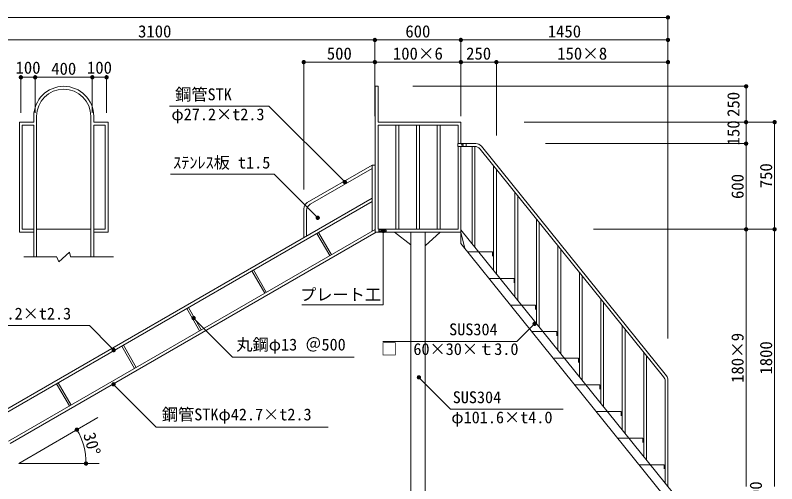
# Model space of a CAD drawing. Units: millimetres, scale not verified, with parts at other scales. Extents: x 629 to 6106, y 6676 to 10410.
# Drawn here: x 1686 to 3457, y 7572 to 8661 of the extents above; entities that cross this region are included whole.
import ezdxf
from ezdxf.enums import TextEntityAlignment as Align

# ---------------------------------------------------------------- set-up
doc = ezdxf.new("R2010")
doc.units = ezdxf.units.MM
doc.header["$LTSCALE"] = 20
doc.linetypes.add('DASHED', pattern=[7.5, 6, -1.5])
for name, color, linetype, lineweight in [('_0-0_', 7, 'Continuous', 13), ('ハッチ', 4, 'Continuous', 13), ('寸法', 1, 'Continuous', 13), ('本体', 7, 'Continuous', 13)]:
    doc.layers.add(name, color=color, linetype=linetype, lineweight=lineweight)
doc.styles.add('ＭＳ ゴシック', font='')
doc.styles.get('ＭＳ ゴシック').set_extended_font_data('MS Gothic')

# ---------------------------------------------------------------- blocks, each defined once
blk = doc.blocks.new('filled_dot')
at = {"color": 0, "linetype": 'Continuous', "lineweight": -2, "const_width": 1.25}
blk.add_lwpolyline([(-0.625, 0, 1), (0.625, 0, 1)], format="xyb", close=True, dxfattribs=at)

msp = doc.modelspace()

# ---------------------------------------------------------------- linework, layer by layer
at = {"layer": '_0-0_'}
msp.add_line((2721.99, 8130.25), (2721.99, 8162.04), dxfattribs=at)
at = {"layer": 'ハッチ', "color": 1}
msp.add_lwpolyline([(2624.44, 7819.03), (2631.51, 7811.96), (2698.18, 7745.29), (2959.87, 7745.29)], dxfattribs=at)
at = {"layer": '寸法'}
for p, q in [((1357.51, 8655.92), (3203.65, 8655.92)), ((3203.65, 7909.42), (3203.65, 8655.92)), ((1498.02, 8603.46), (2521.99, 8603.46)), ((2521.99, 8603.46), (2721.99, 8603.46)), ((2521.99, 8426.09), (2521.99, 8603.46)), ((2521.99, 8426.09), (2521.99, 8603.46)), ((2721.99, 8603.46), (3203.65, 8603.46)), ((2721.99, 8426.09), (2721.99, 8603.46)), ((2721.99, 8426.09), (2721.99, 8603.46)), ((3203.65, 7909.42), (3203.65, 8603.46)), ((2356.59, 8551.91), (2521.99, 8551.91)), ((2356.59, 8256.08), (2356.59, 8551.91)), ((2521.99, 8551.91), (2721.99, 8551.91)), ((2521.99, 8426.09), (2521.99, 8551.91)), ((2521.99, 8426.09), (2521.99, 8551.91)), ((2721.99, 8551.91), (2804.62, 8551.91)), ((2721.99, 8426.09), (2721.99, 8551.91)), ((2721.99, 8426.09), (2721.99, 8551.91)), ((2804.62, 8551.91), (3203.65, 8551.91)), ((2804.62, 8381.17), (2804.62, 8551.91)), ((2804.62, 8381.17), (2804.62, 8551.91)), ((3203.65, 8282.67), (3203.65, 8551.91)), ((1698.72, 8516.69), (1731.94, 8516.69)), ((1698.72, 8434.06), (1698.72, 8516.69)), ((1731.94, 8516.69), (1864.81, 8516.69)), ((1731.94, 8434.06), (1731.94, 8516.69)), ((1731.94, 8434.06), (1731.94, 8516.69)), ((1864.81, 8516.69), (1898.03, 8516.69)), ((1864.81, 8434.06), (1864.81, 8516.69)), ((1864.81, 8434.06), (1864.81, 8516.69)), ((1898.03, 8434.06), (1898.03, 8516.69)), ((2610.06, 8495.64), (3385.32, 8495.64)), ((3385.32, 8495.64), (3385.32, 8412.31)), ((2869.26, 8412.31), (3451.68, 8412.31)), ((2869.26, 8412.31), (3385.32, 8412.31)), ((2919, 8412.31), (3385.32, 8412.31)), ((3385.32, 8412.31), (3385.32, 8362.48)), ((3451.68, 8412.31), (3451.68, 8163.17)), ((2919, 8362.48), (3385.32, 8362.48)), ((2919, 8362.48), (3385.32, 8362.48)), ((3385.32, 8362.48), (3385.32, 8163.17)), ((3030.56, 8163.17), (3451.68, 8163.17)), ((3030.56, 8163.17), (3385.32, 8163.17)), ((3030.56, 8163.17), (3451.68, 8163.17)), ((3030.56, 8163.17), (3385.32, 8163.17)), ((3385.32, 8163.17), (3385.32, 7565.24)), ((3451.68, 8163.17), (3451.68, 7565.24)), ((1694.15, 7618.67), (1877.9, 7725.85)), ((1694.15, 7618.67), (1880.56, 7618.67))]:
    msp.add_line(p, q, dxfattribs=at)
for points in [[(2451.99, 8273.12), (2444.92, 8280.19), (2275.46, 8449.66), (2044.4, 8449.66)], [(2389.08, 8189.95), (2382, 8197.02), (2287.62, 8291.4), (2046.57, 8291.4)], [(2541.57, 8159.56), (2541.57, 8149.56), (2541.57, 7987.99), (2352.35, 7987.99)], [(2100.43, 7956.79), (2107.5, 7949.71), (2191.1, 7866.12), (2473.49, 7866.12)], [(1914.56, 7882.29), (1907.54, 7889.41), (1858.07, 7939.6), (1450.47, 7939.6)], [(2893.42, 7943.53), (2886.35, 7936.46), (2852.3, 7902.41), (2540.65, 7902.41)], [(1914.17, 7802.84), (1921.24, 7795.77), (2013.61, 7703.4), (2413.21, 7703.4)]]:
    msp.add_lwpolyline(points, dxfattribs=at)
msp.add_arc((1694.15, 7618.67), 156.11, 0, 30.25644, dxfattribs=at)
at = {"layer": '本体'}
for p, q in [((2522.68, 8495.64), (2522.68, 8156.53)), ((2522.68, 8495.64), (2529.32, 8495.64)), ((2529.32, 8495.64), (2529.32, 8412.31)), ((1728.61, 8425.88), (1728.61, 8412.31)), ((1735.26, 8425.88), (1735.26, 8099.29)), ((1861.49, 8425.88), (1861.49, 8099.29)), ((1868.13, 8425.88), (1868.13, 8412.31)), ((1695.4, 8412.31), (1695.4, 8156.53)), ((1695.4, 8412.31), (1728.61, 8412.31)), ((1702.04, 8405.67), (1702.04, 8163.17)), ((1702.04, 8405.67), (1728.61, 8405.67)), ((1728.61, 8405.67), (1728.61, 8099.29)), ((1868.13, 8412.31), (1901.35, 8412.31)), ((1868.13, 8405.67), (1868.13, 8099.29)), ((1868.13, 8405.67), (1894.7, 8405.67)), ((1894.7, 8405.67), (1894.7, 8163.17)), ((1901.35, 8412.31), (1901.35, 8156.53)), ((2529.32, 8412.31), (2721.99, 8412.31)), ((2529.32, 8412.31), (2721.99, 8412.31)), ((2529.32, 8405.67), (2529.32, 8163.17)), ((2529.32, 8405.67), (2715.35, 8405.67)), ((2570.85, 8405.67), (2570.85, 8163.17)), ((2577.49, 8405.67), (2577.49, 8163.17)), ((2619.01, 8405.67), (2619.01, 8163.17)), ((2625.66, 8405.67), (2625.66, 8163.17)), ((2667.18, 8405.67), (2667.18, 8163.17)), ((2673.82, 8405.67), (2673.82, 8163.17)), ((2715.35, 8405.67), (2715.35, 8362.97)), ((2721.99, 8412.31), (2721.99, 8362.97)), ((2714.86, 8362.97), (2734.4, 8362.97)), ((2714.86, 8355.35), (2714.86, 8362.97)), ((2724.07, 8360.66), (2721.96, 8362.97)), ((2734.4, 8362.97), (2734.4, 8355.35)), ((2756.91, 8362.48), (2734.4, 8362.48)), ((2734.4, 8355.35), (2714.86, 8355.35)), ((2715.35, 8355.35), (2715.35, 8163.17)), ((2721.92, 8355.35), (2723.96, 8357.32)), ((2721.99, 8355.35), (2721.99, 8156.53)), ((2753.73, 8355.84), (2734.4, 8355.84)), ((2748.1, 8355.84), (2748.1, 8129.66)), ((2754.74, 8355.81), (2754.74, 8121.42)), ((3193.33, 7820.52), (2766.66, 8349.65)), ((3199.97, 7822.86), (2769.84, 8356.3)), ((2364.89, 8225.21), (2515.46, 8312.14)), ((2515.46, 8312.14), (2515.46, 8158.71)), ((2797.98, 8310.71), (2797.98, 8067.8)), ((2371.54, 8221.37), (2515.46, 8304.47)), ((2804.62, 8302.74), (2804.62, 8059.56)), ((2847.86, 8248.95), (2847.86, 8005.94)), ((2854.5, 8240.71), (2854.5, 7997.71)), ((2515.46, 8235.42), (1637.39, 7728.47)), ((2515.46, 8227.75), (1640.65, 7722.68)), ((2356.59, 8210.82), (2356.59, 8143.7)), ((2363.23, 8206.99), (2363.23, 8147.53)), ((2897.74, 8187.1), (2897.74, 7944.09)), ((2904.38, 8178.86), (2904.38, 7935.85)), ((2522.73, 8162.9), (1670.27, 7670.74)), ((2524.97, 8156.53), (1673.59, 7664.98)), ((1695.4, 8156.53), (1728.61, 8156.53)), ((1702.04, 8163.17), (1728.61, 8163.17)), ((1735.26, 8163.17), (1861.49, 8163.17)), ((1868.13, 8163.17), (1894.7, 8163.17)), ((1868.13, 8156.53), (1901.35, 8156.53)), ((2387.23, 8153.72), (2417.13, 8101.94)), ((2390.97, 8155.88), (2420.87, 8104.09)), ((2522.68, 8156.53), (2721.99, 8156.53)), ((2529.32, 8163.17), (2715.35, 8163.17)), ((2567.57, 8156.53), (2605.7, 8127.37)), ((2605.7, 8156.53), (2605.7, 7296.73)), ((2638.97, 8125.16), (2673.59, 8156.53)), ((2638.97, 8156.53), (2638.97, 7296.73)), ((3216.63, 7548.61), (2721.99, 8162.04)), ((2721.99, 8156.53), (2721.99, 8130.25)), ((3196.67, 7541.57), (2721.99, 8130.25)), ((2947.62, 8125.24), (2947.62, 7882.23)), ((2954.26, 8117), (2954.26, 7873.99)), ((1705.44, 8099.29), (1782.41, 8099.29)), ((1782.41, 8098.38), (1786.94, 8087.52)), ((1786.94, 8087.52), (1811.39, 8110.15)), ((1811.39, 8110.15), (1814.1, 8100.19)), ((1814.1, 8099.29), (1856.66, 8099.29)), ((1856.66, 8099.29), (1913.71, 8099.29)), ((2763.28, 8110.84), (2795.85, 8110.84)), ((2795.85, 8110.84), (2795.85, 8100.86)), ((2265.79, 8014.56), (2235.83, 8066.46)), ((2269.53, 8016.72), (2239.57, 8068.62)), ((2997.5, 8063.38), (2997.5, 7820.37)), ((2813.16, 8048.98), (2845.73, 8048.98)), ((2845.73, 8048.98), (2845.73, 8039)), ((3004.14, 8055.14), (3004.14, 7812.13)), ((3047.37, 8001.53), (3047.37, 7758.52)), ((3054.02, 7993.29), (3054.02, 7750.28)), ((2114.46, 7927.19), (2084.56, 7978.97)), ((2118.2, 7929.35), (2088.3, 7981.13)), ((2863.04, 7987.12), (2895.61, 7987.12)), ((2895.61, 7987.12), (2895.61, 7977.14)), ((3097.25, 7939.67), (3097.25, 7696.66)), ((2912.92, 7925.26), (2945.49, 7925.26)), ((2945.49, 7925.26), (2945.49, 7915.29)), ((3103.9, 7931.43), (3103.9, 7688.42)), ((1963.12, 7839.82), (1933.23, 7891.6)), ((1966.86, 7841.98), (1936.97, 7893.76)), ((3147.13, 7877.81), (3147.13, 7634.8)), ((3153.78, 7869.57), (3153.78, 7626.56)), ((2962.79, 7863.41), (2995.37, 7863.41)), ((2995.37, 7863.41), (2995.37, 7853.43)), ((3203.65, 7813.01), (3203.65, 7573.75)), ((3203.65, 7812.93), (3203.65, 7565.24)), ((1811.79, 7752.44), (1781.89, 7804.23)), ((1815.53, 7754.6), (1785.63, 7806.38)), ((3012.67, 7801.55), (3045.25, 7801.55)), ((3045.25, 7801.55), (3045.25, 7791.57)), ((3197.01, 7810.09), (3197.01, 7572.94)), ((3062.55, 7739.69), (3095.13, 7739.69)), ((3095.13, 7739.69), (3095.13, 7729.71)), ((3112.43, 7677.84), (3145, 7677.84)), ((3145, 7677.84), (3145, 7667.86)), ((3162.31, 7615.98), (3194.88, 7615.98)), ((3194.88, 7615.98), (3194.88, 7606))]:
    msp.add_line(p, q, dxfattribs=at)
at = {"layer": '本体', "color": 1}
msp.add_line((2515.46, 8312.14), (2522.68, 8312.14), dxfattribs=at)
at = {"layer": '本体', "linetype": 'DASHED'}
for p, q in [((2731.38, 8118.6), (2721.99, 8156.53)), ((2763.28, 8110.84), (2737.64, 8110.84)), ((2813.16, 8048.98), (2787.52, 8048.98)), ((2863.04, 7987.12), (2837.4, 7987.12)), ((2912.92, 7925.26), (2887.28, 7925.26)), ((2962.79, 7863.41), (2937.16, 7863.41)), ((3012.67, 7801.55), (2987.03, 7801.55)), ((3062.55, 7739.69), (3036.91, 7739.69)), ((3112.43, 7677.84), (3086.79, 7677.84)), ((3162.31, 7615.98), (3136.67, 7615.98))]:
    msp.add_line(p, q, dxfattribs=at)
msp.add_lwpolyline([(2531, 8161.22), (2548.07, 8161.22), (2548.07, 8157.78), (2531, 8157.78)], close=True, dxfattribs=at)
at = {"layer": '本体'}
msp.add_circle((2726.52, 8359.16), 0.977, dxfattribs=at)
for centre, radius, start, end in [((1798.37, 8425.88), 69.76, 0, 180), ((1798.37, 8425.88), 63.12, 0, 180), ((2756.91, 8345.87), 16.61, 38.88107, 90), ((2753.73, 8339.23), 16.61, 38.88107, 90), ((2373.2, 8210.82), 16.61, 119.99984, 180), ((2379.84, 8206.99), 16.61, 119.99984, 180), ((3180.4, 7810.09), 16.61, 0, 38.88098), ((3187.05, 7812.44), 16.61, 0, 38.88098)]:
    msp.add_arc(centre, radius, start, end, dxfattribs=at)

# ---------------------------------------------------------------- block references
at = {"layer": 'ハッチ', "color": 1, "xscale": 4, "yscale": 4, "rotation": 315}
msp.add_blockref('filled_dot', (2624.44, 7819.03), dxfattribs=at)
at = {"layer": '寸法', "xscale": 4, "yscale": 4}
for p, rotation in [((3203.65, 8655.92), 180), ((2521.99, 8603.46), 180), ((2721.99, 8603.46), 180), ((3203.65, 8603.46), 180), ((2521.99, 8551.91), 180), ((2721.99, 8551.91), 180), ((2804.62, 8551.91), 180), ((3203.65, 8551.91), 180), ((1731.94, 8516.69), 180), ((1864.81, 8516.69), 180), ((1898.03, 8516.69), 180), ((3385.32, 8495.64), 270), ((3385.32, 8412.31), 270), ((3385.32, 8412.31), 90), ((3451.68, 8412.31), 270), ((3385.32, 8362.48), 270), ((3385.32, 8362.48), 90), ((2451.99, 8273.12), 135), ((2389.08, 8189.95), 135), ((3385.32, 8163.17), 270), ((3385.32, 8163.17), 90), ((3451.68, 8163.17), 270), ((3451.68, 8163.17), 90), ((2541.57, 8159.56), 270), ((2100.43, 7956.79), 315), ((2893.42, 7943.53), 225), ((1914.56, 7882.29), 134.6), ((1914.17, 7802.84), 315), ((1828.99, 7697.33), 294.8), ((1850.26, 7618.67), 95.5)]:
    msp.add_blockref('filled_dot', p, dxfattribs=dict(at, rotation=rotation))
for p in [(2521.99, 8603.46), (2721.99, 8603.46), (2356.59, 8551.91), (2521.99, 8551.91), (2721.99, 8551.91), (2804.62, 8551.91), (1698.72, 8516.69), (1731.94, 8516.69), (1864.81, 8516.69)]:
    msp.add_blockref('filled_dot', p, dxfattribs=at)

# ---------------------------------------------------------------- texts
at = {"layer": '寸法', "style": 'ＭＳ ゴシック'}
for s, p in [('3100', (2010.01, 8623.46)), ('600', (2621.99, 8623.46)), ('1450', (2962.82, 8623.46)), ('500', (2439.29, 8571.91)), ('100×6', (2621.99, 8571.91)), ('250', (2763.31, 8571.91)), ('150×8', (3004.14, 8571.91)), ('100', (1715.33, 8539.19)), ('400', (1798.37, 8536.69)), ('100', (1881.42, 8539.19))]:
    msp.add_text(s, height=28.48, dxfattribs=at).set_placement(p, align=Align.MIDDLE_CENTER)
at = {"layer": '寸法', "color": 3, "style": 'ＭＳ ゴシック'}
for s, p in [('鋼管STK', (2057.44, 8454.81)), ('φ27.2×t2.3', (2048.78, 8408.47)), ('ｽﾃﾝﾚｽ板 t1.5', (2052.95, 8296.25)), ('プレート工', (2347.99, 7989.28)), ('鋼管STKφ27.2×t2.3', (1467.34, 7945.21)), ('SUS304', (2694.7, 7908.49)), ('丸鋼φ13 ＠500', (2199.77, 7873.14)), ('□\u300060×30×ｔ3.0', (2536.16, 7862.69)), ('SUS304', (2702.97, 7750.64)), ('鋼管STKφ42.7×t2.3', (2026.51, 7710.65)), ('φ101.6×t4.0', (2699.8, 7703.88))]:
    msp.add_text(s, height=27.63, dxfattribs=at).set_placement(p, align=Align.BOTTOM_LEFT)
at = {"layer": '寸法', "style": 'ＭＳ ゴシック'}
for s, rotation, p in [('250', 90, (3355.7, 8453.74)), ('150', 90, (3355.7, 8387.4)), ('750', 90, (3431.68, 8287.74)), ('600', 90, (3365.32, 8262.83)), ('180×9', 90, (3365.32, 7864.21)), ('1800', 90, (3431.68, 7864.21)), ('30°', 285.128, (1864.16, 7664.63)), ('100', 90, (3407.89, 7548.1))]:
    msp.add_text(s, height=28.48, rotation=rotation, dxfattribs=at).set_placement(p, align=Align.MIDDLE_CENTER)

doc.saveas('drawing.dxf')
